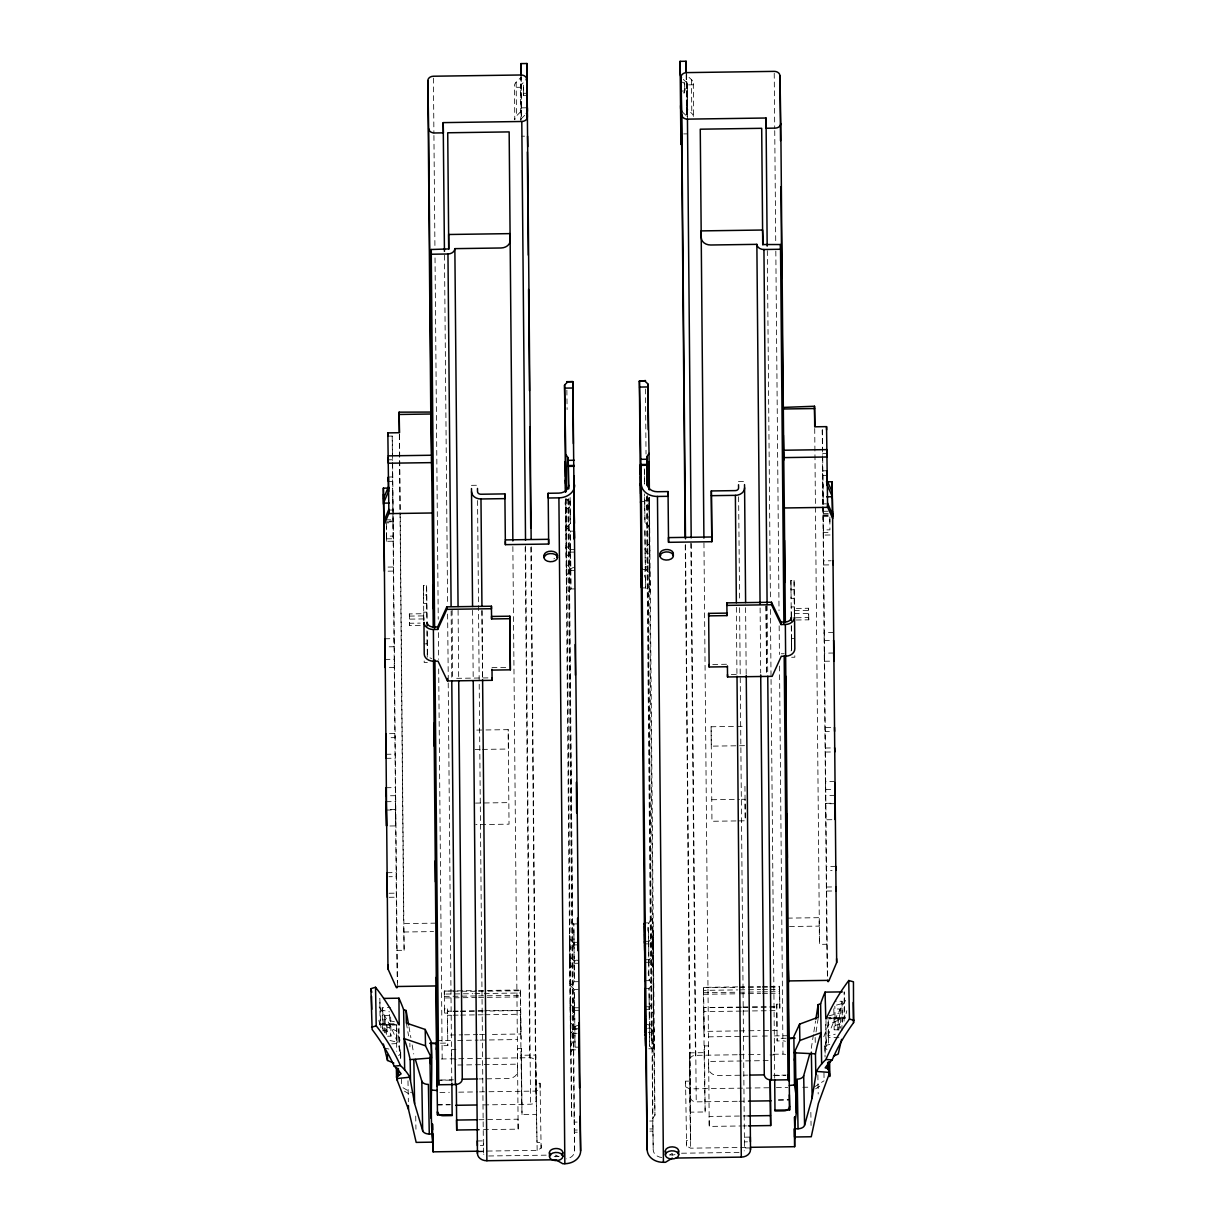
<?xml version="1.0" encoding="UTF-8"?>
<svg xmlns="http://www.w3.org/2000/svg" width="1225" height="1225" viewBox="0 0 1225 1225"><rect width="100%" height="100%" fill="white"/><g stroke="black" fill="none" stroke-linecap="round" stroke-linejoin="round"><path stroke-width="0.75" stroke-dasharray="5 3.75" d="M526.934 95.305L523.596 95.351L523.458 85.199M644.472 483.676L644.518 484.043M645.177 550.086L649.602 555.338L649.173 525.724L644.901 530.103L645.376 579.394L645.529 587.893L649.924 592.165L649.663 570.192M653.859 1035.079L654.012 1050.392L649.633 1046.119L649.51 1035.293M681.115 82.458C686.413 79.885 686.735 95.535 681.268 93.115M796.235 620.003L808.76 619.819L808.699 613.802M420.252 625.347L409.517 625.5L409.472 620.401M523.596 95.351L523.504 90.206M566.762 499.325C576.439 505.848 561.831 517.042 565.827 498.774M566.302 570.222L566.685 593.344L570.942 588.949L570.482 539.674L570.314 531.175L565.919 526.903L566.348 556.518L570.62 552.138L570.528 542.951M570.268 514.301L570.36 523.488L566.088 527.883L565.965 514.898M570.513 550.561L566.088 545.309L566.103 548.433M566.348 556.518L566.226 543.548M570.682 568.982L566.256 563.73L566.256 566.838M574.647 567.941C569.104 565.001 566.21 583.927 566.272 568.415M566.685 593.344L566.425 571.371M574.234 969.94L573.836 924.018L569.426 919.669L569.564 932.654M574.02 943.327L569.594 938.074L569.839 944.597M570.161 985.543L574.448 981.73L574.311 969.251L574.157 960.752L569.763 956.495L569.993 963.018M574.127 943.602C574.433 946.649 568.216 952.131 569.855 946.175M578.154 960.706C573.867 956.878 570.207 973.477 570.008 964.58M570.008 985.39L574.403 989.402L574.602 999.539M574.602 1008.787L570.176 1003.535L570.314 1016.52M574.77 1027.208L570.345 1021.956L570.773 1051.571L575.03 1047.191L574.755 1017.944M574.709 1009.063C575.03 1012.11 568.798 1017.592 570.437 1011.636M578.736 1026.167C574.464 1022.339 570.789 1038.938 570.605 1030.041M649.082 497.58C651.96 515.541 642.834 506.277 644.718 496.447M649.342 526.444L644.947 522.432L644.855 513.244M649.587 555.231C650.812 547.085 648.76 537.913 645.207 551.066M649.602 566.532C649.112 554.558 642.313 574.785 645.345 577.756M649.342 544.13L649.464 557.115M649.495 562.535L649.924 592.165M645.33 568.492L649.755 573.744L649.633 560.774M649.633 1046.119L649.327 1025.233L653.599 1020.762L653.859 1031.971L649.464 1027.714L649.265 1017.577M648.5 932.057C645.636 928.55 651.96 913.513 652.68 921.598M653.093 944.98L653.109 948.104L648.714 943.847L648.576 941.903L652.848 936.895L652.848 940.019M653.262 963.401L653.262 966.51L648.882 962.253L648.729 960.323L653.002 955.301L653.139 968.286M648.852 970.522C646.279 973.354 652.711 991.592 653.43 981.807M649.296 1008.007L648.99 988.33L653.262 983.951L653.66 1008.879M653.675 1010.441L653.691 1013.565L649.296 1009.308L649.158 1007.363L653.43 1002.356L653.828 1027.285M653.599 1020.762L653.721 1033.747M653.859 1031.971L653.844 1028.862M684.591 93.054L684.499 87.909M808.76 619.819L808.668 611.183M386.687 541.297L386.564 536.167L393.225 536.075L393.347 539.796L393.347 541.205L386.687 541.297L386.533 526.903M830.06 534.988L823.399 535.08L823.384 532.63L830.045 532.523M811.287 1048.324L813.568 1033.762M813.859 1031.94L815.559 1021.022M816.034 1031.94L818.361 1017.179M397.13 1025.003L380.102 1025.248L379.827 998.467L380.929 1027.744M826.002 1020.44L826.079 1046.808L825.65 1021.972M838.957 1037.667L828.238 1037.437L828.59 1035.906L835.266 1034.176M839.186 1029.888L834.179 1029.781L835.19 1025.371L834.853 1006.261M837.778 1029.812L838.099 1018.419L829.157 1018.22M839.569 1028.449L839.309 1013.152L840.243 1009.033L834.883 1008.925M841.927 1030.531L842.019 1001.284L835.343 1001.147M844.071 1021.16L844.193 991.852L844.867 1018.633L846.812 1010.702M823.797 1036.748L828.207 1024.713L837.624 1020.486M380.102 1025.248L378.035 1017.378M661.776 1157.518A9.984 7.886 -0.5 0 1 653.201 1149.846L652.68 1118.502L654.946 1115.163L649.434 497.381M647.841 498.177L644.641 501.469L644.733 510.657M525.908 107.8L521.406 107.861L521.452 110.495A1.669 1.317 -0.5 0 1 521.084 111.337L516.46 115.931A7.656 6.048 -0.5 0 0 514.791 119.79L514.485 86.026A7.656 6.048 -0.5 0 1 516.154 82.167L520.793 77.573L521.146 118.856A1.669 1.317 -0.5 0 0 520.793 119.514M523.167 82.81L520.839 85.107A1.669 1.317 -0.5 0 0 520.487 85.949L520.809 121.015M521.146 118.856L525.77 114.262M814.104 1087.111L824.027 1080.833M815.559 1088.841L822.664 1084.355M669.493 1155.053L672.249 1153.368L672.326 1158.1M478.531 1151.194L537.163 1150.352L541.128 1148.147L541.082 1142.527L536.994 1142.588L535.708 1055.062L520.977 1055.276L522.003 1114.566L536.734 1114.352M836.445 1005.082L841.452 1003.78M829.279 1015.755L839.309 1013.152M835.19 1025.371L842.325 1023.533M826.431 1045.277L829.784 1044.42M382.537 1028.862L382.169 1007.838L390.499 1007.425M384.39 1032.736L384.083 1015.54L391.234 1015.173M386.564 1034.405L386.396 1024.85L395.338 1024.391M387.667 1036.258L391.005 1036.09L390.637 1015.066M391.724 1043.838L397.084 1043.562L396.823 1028.28M687.623 118.641L687.332 84.892L693.319 84.801L693.304 83.484A7.656 6.048 -0.5 0 0 691.497 79.671L686.704 75.215M523.55 93.299L526.888 93.253M681.222 91.063L684.545 91.002M521.574 136.22L524.576 136.174M683.734 133.908L686.735 133.877M387.866 436.131L392.199 436.069L392.551 456.113M822.909 504.516L822.251 429.944L826.584 429.883M388.279 459.819L392.612 459.758L397.39 982.435M826.998 453.572L822.664 453.633L823.215 503.888L827.794 503.827M388.356 477.015L392.674 476.954L392.75 481.532L388.432 481.593M823.001 496.891L822.725 470.829L827.059 470.767M827.135 475.346L822.802 475.407L822.725 470.829M471.426 485.345L477.413 485.253M738.476 481.548L744.478 481.456L744.524 484.656M640.66 501.53L644.641 501.469L644.687 502.449M388.585 510.075L393.164 510.013M823.123 511.3L830.581 511.192M385.752 519.875L393.225 519.768M823.261 513.643L832.587 513.505M389.535 521.13L393.271 521.069M823.307 514.944L828.912 514.868M386.442 521.881L393.103 521.789L393.332 537.453M823.154 515.664L829.815 515.557M383.838 522.922L393.164 522.799L392.689 487.994M823.215 516.674L832.541 516.537M574.311 531.114L570.314 531.175L570.406 540.363M386.687 538.847L393.332 538.755L393.347 541.205M574.479 549.52L570.482 549.581L570.574 558.768M574.617 552.077L570.62 552.138L570.59 551.143M388.049 567.083L393.638 567.007M827.426 976.31L823.69 560.882L831.147 560.774M388.111 571.172L393.715 571.095M823.767 564.97L831.224 564.863M574.77 570.482L570.789 570.544L570.743 569.564M641.379 569.533L645.376 569.487L645.284 560.3M426.622 585.596L426.744 603.558L423.574 603.588L423.467 585.642L426.622 585.596L427.096 622.223M794.076 580.374L794.198 598.321L791.028 598.367L790.906 580.42L794.076 580.374L794.52 615.317M423.467 585.642L423.559 590.894L426.713 590.863M790.906 580.42L790.998 585.673L794.168 585.627M574.938 588.903L570.942 588.949L570.651 569.288M641.532 587.954L645.529 587.893L645.452 578.705M423.728 619.789L423.605 595.028L426.775 594.982M791.197 616.359L791.059 589.792L794.213 589.746M426.928 612.117L423.758 612.163L423.911 620.585M794.367 606.88L791.212 606.926L791.381 617.048M423.712 618.931L409.395 619.13L409.349 613.924L423.666 613.71L423.712 615.241M808.638 609.759L808.607 608.243L794.29 608.442L794.321 609.973M409.395 616.098L423.712 615.899M794.336 610.617L808.653 610.418M794.336 613.648L808.653 613.449L808.607 608.243M409.349 613.924L409.472 623.265L420.206 623.112M796.189 617.752L808.714 617.568M384.788 638.792L394.113 638.654L394.251 646.739L384.926 646.877M833.475 632.391L824.149 632.529L824.303 640.629L833.628 640.491M424.034 643.875L427.203 643.829L427.387 653.936A6.156 4.854 -0.5 0 0 428.612 656.784M791.595 650.062L791.488 638.638L794.658 638.593M384.972 659.402L394.297 659.28L394.435 667.365L385.109 667.503M781.259 653.767L784.153 653.721M833.658 653.017L824.333 653.155L824.486 661.24L833.812 661.117M427.357 662.449L424.202 662.495L424.187 661.01M791.641 657.274L794.811 657.228L794.811 655.727M491.991 667.594L508.467 667.365M712.751 664.455L727.405 664.241M456.695 678.328L490.184 677.854M731.294 674.424L736.991 674.347M476.739 730.1L484.135 729.993M485.988 729.962L508.191 729.656L509.033 824.165L475.729 824.639M744.57 745.673L711.281 746.147L711.112 726.762L744.402 726.287M389.535 733.668L395.124 733.576L395.2 737.634L389.611 737.71M830.764 727.374L825.175 727.466L825.252 731.509L830.841 731.432M475.055 749.501L480.598 749.424M482.451 749.394L508.36 749.026L508.191 729.656M385.982 754.278L395.308 754.141M825.359 748.016L834.684 747.893M386.059 758.321L395.384 758.183M825.436 752.058L834.761 751.936M386.12 787.736L395.43 787.598L395.583 795.683L386.258 795.821M834.807 781.336L825.482 781.473L825.635 789.574L834.945 789.436M386.166 801.717L395.491 801.579L395.629 809.465L386.304 809.603M834.868 795.331L825.543 795.454L825.681 803.34L835.006 803.217M475.53 803.095L508.834 802.62M711.756 799.741L739.502 799.343M741.355 799.312L745.045 799.267L745.259 820.796L737.848 820.903M386.243 810.062L395.568 809.924L395.843 825.91L386.518 826.033M834.945 803.677L825.619 803.814L825.895 819.785L835.22 819.647M736.011 820.934L711.955 821.271L711.112 726.762M387.039 872.721L396.364 872.583L396.441 876.625L388.983 876.732M835.741 866.335L826.416 866.458L826.492 870.516L832.081 870.424M389.091 893.255L396.548 893.147M826.599 887.022L832.188 886.946M389.167 897.297L396.624 897.19M826.676 891.065L832.265 890.988M397.405 985.451L396.793 950.37L404.112 950.278L403.683 923.604L435.319 923.145M787.445 918.138L819.081 917.678L819.51 944.353L826.844 944.261L822.924 506.43M577.817 923.88L573.821 923.941L573.913 933.128M644.411 922.93L648.408 922.869L648.76 951.412M403.806 932.011L433.573 931.582M789.421 926.529L819.203 926.1M577.986 942.285L573.989 942.347L573.989 943.648M644.58 941.336L648.576 941.29L648.607 942.27M578.123 944.842L574.127 944.904L574.096 943.924M644.718 943.893L648.714 943.847L648.683 942.852M644.748 959.757L648.745 959.696L648.775 960.676M578.292 963.263L574.295 963.309L574.096 953.173M644.886 962.314L648.882 962.253L648.837 961.273M578.445 981.669L574.448 981.73L574.341 970.889M645.039 980.72L649.036 980.658L648.745 960.997M476.693 997.518L444.353 997.977L444.323 996.4L444.277 991.056L476.617 990.596M478.516 990.566L520.365 989.968L521.253 1039.504M704.145 1054.419L703.502 987.365L737.741 986.875M739.64 986.86L760.557 986.554M762.455 986.523L768.167 986.447M770.066 986.416L779.575 986.278L779.82 1008.328L776.834 1008.374L776.772 1004.163L779.758 1004.117L779.575 986.278M578.399 989.341L574.403 989.402L574.663 1016.995M644.993 988.391L648.99 988.33L649.189 998.467M444.277 991.056L476.647 991.331M478.546 991.316L486.157 991.193M488.055 991.178L520.395 990.719M703.502 987.365L737.772 987.626M739.67 987.595L760.603 987.289M762.501 987.273L768.197 987.182M770.112 987.151L779.621 987.028M444.522 1013.106L444.445 1008.895L447.431 1008.849L447.508 1013.06L444.522 1013.106L444.353 994.072L472.881 993.674M474.779 993.643L482.39 993.536M484.288 993.506L520.441 992.985M703.533 988.1L703.563 990.382L737.802 989.892M739.716 989.877L760.633 989.57M762.532 989.54L768.243 989.463M770.142 989.433L779.651 989.295M444.323 996.4L476.663 995.94M478.562 995.91L520.411 995.312M703.548 992.709L737.787 992.219M739.686 992.204L760.603 991.898M762.517 991.867L768.213 991.791M770.112 991.76L779.636 991.622M478.592 997.487L520.441 996.89M703.563 994.287L737.802 993.797M739.716 993.781L760.633 993.475M762.532 993.444L768.243 993.368M770.142 993.337L779.651 993.199M578.567 1007.746L574.571 1007.808L574.571 1009.109M645.162 1006.797L649.158 1006.751L649.357 1016.888M451.198 1011.146L447.447 1011.192L451.213 1011.559M453.066 1011.115L458.701 1011.038M460.569 1011.008L483.063 1010.686M484.932 1010.656L520.564 1010.579L484.947 1011.084M741.171 1007.011L703.686 1007.547L741.171 1007.44M743.039 1006.981L750.542 1006.873M752.41 1006.858L776.788 1006.935L752.426 1007.272M453.082 1011.544L458.701 1011.452M460.585 1011.437L483.079 1011.115M743.054 1007.409L750.542 1007.302M578.705 1010.303L574.709 1010.365L574.678 1009.385M645.299 1009.354L649.296 1009.308L649.112 999.171M451.229 1015.219L447.493 1015.28L447.676 1035.048L462.683 1034.834M453.112 1015.188L458.732 1015.112M460.6 1015.096L483.094 1014.775M484.978 1014.744L520.579 1014.239L520.778 1034.007L488.913 1034.451M741.202 1011.1L703.717 1011.62L703.916 1031.404L737.649 1030.914M743.085 1011.069L750.573 1010.962M752.456 1010.931L776.818 1010.594L777.018 1030.363L762.011 1030.577M380.286 1023.962L399.411 1023.702M825.512 1017.623L844.638 1017.362M379.827 1024.559L394.787 1024.345M830.183 1018.143L845.143 1017.929M825.941 1018.894L844.867 1018.633M645.33 1025.218C650.659 1021.91 651.057 1030.807 645.468 1027.775M578.874 1028.724L574.877 1028.77L574.847 1027.79M577.067 1029.184L572.58 1029.245L572.749 1041.74A20.626 6.079 -67.2 0 1 570.482 1046.165L571.707 1116.342L574.096 1119.619L574.617 1150.964A9.984 7.886 -0.5 0 1 566.333 1158.865M648.163 1028.173L651.164 1028.127L651.332 1040.622A20.626 6.232 65.5 0 0 653.721 1044.986L654.946 1115.163M464.551 1034.803L477.673 1034.62M479.542 1034.589L487.045 1034.482M739.532 1030.883L747.02 1030.776M748.904 1030.761L760.143 1030.592M572.626 1033.379L577.128 1033.318M648.224 1032.307L651.21 1032.262M436.743 1040.714L451.397 1040.5M457.691 1040.408L478.163 1040.117M480.032 1040.102L487.473 1039.994M489.342 1039.964L517.272 1039.566M708.372 1036.84L760.495 1036.105M762.348 1036.074L767.937 1035.998M774.231 1035.906L788.885 1035.692M440.525 1043.179L447.753 1043.072L447.799 1045.629L442.057 1045.706A5.666 4.471 -0.5 0 0 441.168 1045.783M786.113 1038.249L777.079 1038.387L777.125 1040.944L782.867 1040.867A5.666 4.471 -0.5 0 1 785.455 1041.311M579.027 1047.13L575.03 1047.191L574.847 1037.054M455.914 1049.488L451.489 1049.549L451.657 1059.502L456.083 1059.441M521.329 1048.554L517.348 1048.615L517.517 1058.568L521.498 1058.507L521.329 1048.554L521.819 1103.786M704.467 1045.951L708.448 1045.89L708.617 1055.843L704.635 1055.904L704.467 1045.951L705.141 1111.963L690.41 1112.162L690.655 1140.398L686.567 1140.46L686.612 1146.079L690.624 1148.177L749.256 1147.335M570.544 1049.902L577.205 1049.81M648.791 1048.784L653.782 1048.723M690.655 1140.398L689.369 1052.872L704.099 1052.673L705.141 1111.963M441.291 1059.028A5.666 4.471 -0.5 0 1 442.179 1058.967L529.751 1057.711A5.666 4.471 -0.5 0 1 535.493 1062.106L536.152 1099.682A5.666 4.471 -0.5 0 1 530.563 1104.23L480.215 1104.95M737.174 1101.29L696.229 1101.872A5.666 4.471 -0.5 0 1 690.487 1097.493L689.828 1059.901A5.666 4.471 -0.5 0 1 695.417 1055.353L737.297 1054.756M739.196 1054.725L746.821 1054.618M748.72 1054.602L760.143 1054.434M773.465 1054.25L782.989 1054.112A5.666 4.471 -0.5 0 1 785.562 1054.557M770.05 1054.97L774.491 1054.909L774.307 1044.956M457.905 1065.015L517.486 1064.158L517.593 1071.033A9.325 7.365 -0.5 0 1 508.406 1078.521L478.883 1078.949M768.152 1060.59L708.586 1061.447L708.693 1068.307A9.325 7.365 -0.5 0 0 718.156 1075.535L747.679 1075.121M440.51 1080.021L453.449 1079.838M773.128 1075.274L786.067 1075.091M437.111 1080.297L451.749 1080.082M774.583 1075.489L785.577 1075.336M537.163 1150.352L535.953 1083.298L540.041 1083.237L541.128 1148.147M768.825 1087.754L689.583 1088.887L685.587 1086.789L685.525 1081.17L689.629 1081.108M439.913 1092.44L449.345 1092.302M458.778 1092.164L477.643 1091.904M479.542 1091.873L487.075 1091.766M488.974 1091.735L536.137 1091.077L540.103 1088.872L540.041 1083.237M776.374 1087.647L787.69 1087.494M802.773 1087.279L810.322 1087.172M437.325 1104.736L450.142 1104.552M778.457 1099.882L789.451 1099.728M437.325 1104.996L450.142 1104.812M778.472 1100.142L789.451 1099.973M739.058 1101.26L746.576 1101.152M478.883 1119.742L517.976 1119.191L518.16 1129.144L480.92 1129.68M748.169 1115.914L709.076 1116.465L709.244 1126.418L740.895 1125.974M574.142 1122.115L577.128 1122.069M649.725 1121.043L652.726 1120.998M742.763 1125.943L746.484 1125.898M574.265 1130.062L577.266 1130.017M649.847 1128.975L652.848 1128.929M574.295 1132.237L577.297 1132.191M649.878 1131.15L652.879 1131.119M477.275 1140.98L483.278 1140.888L483.354 1145.589L478.853 1145.651M750.328 1137.091L744.325 1137.183L744.417 1141.868L748.904 1141.807M477.413 1151.806L483.416 1151.714L483.446 1153.429A3.323 2.634 -0.5 0 0 483.829 1154.624M750.466 1147.917L744.463 1148.009L744.494 1149.708A3.323 2.634 -0.5 0 1 744.157 1150.918M488.683 1155.987L546.472 1155.16M681.559 1153.23L739.349 1152.419M382.169 1007.838L382.782 1010.303L389.489 1011.85M384.083 1015.54L385.109 1019.629L395.17 1021.926M382.751 1030.072L389.917 1031.71L391.005 1036.09M389.994 1040.515L396.701 1042.046L397.084 1043.562M385.599 1048.294L388.953 1049.059M386.396 1024.85L386.916 1026.902L396.395 1030.853L401.019 1042.766M558.554 1156.63L555.782 1155.022L555.874 1159.753M403.01 1087.708L411.615 1092.838M404.495 1091.184L411.661 1095.472M683.32 79.395L686.919 82.749A1.669 1.317 -0.5 0 1 687.302 83.576L687.332 84.892M693.518 116.406A7.656 6.048 -0.5 0 0 691.803 113.435L687.011 108.964A1.669 1.317 -0.5 0 1 686.612 108.137L686.567 105.518M682.432 112.042L687.21 116.498L686.919 82.749M408.966 1026.81L410.88 1037.682M412.151 1044.925L413.744 1053.99M406.333 1023.059L408.583 1035.891M684.438 82.412L684.545 87.557M649.173 508.283L648.944 497.656M649.342 526.704L648.974 498.529M644.779 503.95L644.748 503.031M644.947 522.432L644.595 493.889M649.755 573.744L649.495 551.771M644.901 530.103L645.207 549.765M645.07 548.524L645.1 549.504M645.238 566.93L645.269 567.91M652.68 918.49L652.971 942.393M652.848 936.895L653.093 947.997M653.002 955.301L653.262 966.51M653.262 983.951L653.43 984.931M653.43 1002.356L653.691 1016.673M654.012 1050.392L653.583 1017.653M570.054 502.526L570.1 503.506M570.192 505.083L570.161 504.103M570.36 523.427L570.054 498.177M565.935 509.478L565.736 499.708M565.919 526.903L566.088 527.883M566.088 545.309L566.195 549.305M566.256 563.73L566.348 567.711M566.517 574.938L566.256 552.965M569.426 919.669L569.809 942.791M569.594 938.074L569.855 949.283M569.763 956.495L570.023 967.704M570.176 1003.535L570.437 1014.744M570.345 1021.956L570.605 1033.165M570.773 1051.571L570.498 1037.253M409.517 625.5L409.472 623.265M823.399 535.08L823.277 529.95L829.938 529.843L829.83 517.348M653.675 1013.458L653.415 999.248M565.69 498.835L566.195 541.22M649.434 548.111L649.219 513.719M644.564 483.814L644.396 467.475M842.019 1001.284L842.387 1022.308M840.243 1009.033L840.58 1028.143M838.099 1018.419L838.298 1029.888M833.812 1008.757L834.179 1029.781M822.251 429.944L822.603 449.988M822.741 481.869L823.368 531.328M826.844 944.261L827.457 979.326M828.314 1020.609L828.575 1045.216M827.978 1022.14L828.238 1037.437M845.618 1000.366A380.056 233.47 -1 0 0 825.007 1045.308L825.191 1056.409M824.869 1046.227L825.068 1057.053M817.871 1074.907L818.193 1093.986M815.176 1037.468L815.268 1042.919M810.843 1112.331L811.072 1125.484M791.488 638.638L791.672 648.745A6.156 4.854 -0.5 0 1 791.028 650.965M779.758 1004.117L779.82 1008.328M703.563 990.382L704.375 1036.901M689.369 1052.872L690.41 1112.162M689.583 1088.887L690.624 1148.177M685.525 1081.17L686.612 1146.079M652.971 942.607L653.109 951.213M520.487 85.949L520.503 87.266L514.515 87.343L514.485 86.026M444.308 991.791L444.353 994.072M415.719 1116.082L415.949 1129.236M409.87 1043.241L409.931 1046.87M407.986 1080.741L408.354 1101.734M400.682 1052.26L400.82 1059.487M379.137 1007.011A380.056 233.47 -1 0 1 400.544 1051.356L400.667 1058.752M398.967 1028.035L399.411 1052.888L398.6 1026.519M396.41 1024.85L396.747 1051.372M389.611 1014.514L389.917 1031.71M386.916 1026.902L387.039 1034.375M385.109 1019.629L385.339 1032.997M382.782 1010.303L383.149 1031.327M829.846 517.088L829.953 524.377M794.336 611.382L794.351 615.409M523.504 87.45L523.55 89.854M423.728 616.665L423.789 620.202M652.94 932.807L653.078 943.418M653.277 969.618L653.415 980.245M653.002 952.192L653.538 998.268M648.607 933.006L648.882 960.951M648.683 952.116L648.928 969.832M570.176 513.367L570.054 503.827M573.943 934.767L574.173 952.483M574.525 1000.228L574.923 1036.35M565.827 513.566L565.659 499.142M570.023 970.812L570.161 981.424M569.594 934.966L569.87 952.392M569.763 953.387L570.283 999.447M570.452 1017.868L570.59 1028.479M570.176 1000.427L570.605 1036.273M794.397 614.919L794.412 615.808M649.036 510.059L648.913 497.962M652.803 931.459L652.695 923.175M644.534 476.418L644.626 484.304M644.411 473.83L644.319 466.847M645.162 557.712L645.07 549.811M649.418 1034.344L649.327 1026.458M570.13 497.503L570.192 503.781M570.697 561.356L570.789 569.242M566.394 561.953L566.471 568.431M566.21 558.294L566.118 549.994M569.977 961.196L569.64 944.582M569.809 963.003L569.885 969.465M790.998 585.673L791.059 589.792M791.273 625.454L791.534 650.123M653.247 961.824L652.864 941.581M570.421 1010.058L570.176 983.001M426.989 630.645L427.127 643.921M427.234 653.4L427.265 657.197M423.559 590.894L423.605 595.028M823.001 498.835L823.69 560.882M823.966 1072.656L824.042 1078.551M814.717 428.52L819.51 944.353M794.198 598.321L794.351 616.313M791.472 626.373L791.656 646.892M774.231 73.286L774.721 128.732M774.736 130.646L775.731 241.539M775.823 251.094L779.023 610.54M779.161 625.837L779.422 654.518M779.529 665.987L782.989 1054.112M776.772 1004.163L777.125 1040.944M767.309 250.62L770.433 600.495M770.418 609.468L774.69 1078.49M767.11 605.441L767.738 674.332M766.069 605.686L766.682 674.577M765.962 606.023L766.559 674.01M760.112 607.937L760.694 673M745.596 607.615L746.193 674.516M744.938 786.327L745.259 820.796M738.614 496.829L739.594 600.786M739.609 607.707L744.494 1149.708M736.347 607.294L736.96 676.139M703.946 542.828L709.244 1126.418M693.304 83.484L693.595 117.233M691.497 79.671L691.803 113.435M687.302 83.576L687.593 115.456M691.237 543.594L696.229 1101.872M686.643 72.612L687.026 116.589M690.839 542.951L695.417 1055.353M686.306 74.388L686.674 116.62M686.199 74.633L686.582 116.666M685.541 544.574L690.487 1097.493M685.234 545.202L689.828 1059.901M648.852 498.544L653.721 1044.986M647.367 495.467L653.201 1149.846M647.122 496.906L652.68 1118.502M645.452 388.983L646.034 454.046M646.417 496.14L651.332 1040.622M568.798 498.498L574.617 1150.964M568.553 499.938L574.096 1119.619M566.869 390.101L567.098 409.563M567.849 499.172L572.749 1041.74M566.18 498.56L571.707 1116.342M565.598 499.723L570.482 1046.165M531.206 546.779L536.152 1099.682M535.708 1055.062L535.953 1083.298M530.9 547.391L535.493 1062.106M525.586 545.952L530.563 1104.23M521.146 76.731L521.513 118.963M520.977 74.985L521.421 119.024M525.188 547.223L529.751 1057.711M516.154 82.167L516.46 115.931M521.498 1058.507L522.003 1114.566M520.365 989.968L521.008 1057.022M512.862 546.564L518.16 1129.144M481.976 610.127L482.589 677.961M481.946 610.907L482.543 677.854M477.551 500.55L483.446 1153.429M472.59 610.326L473.202 679.186M458.089 610.326L458.701 679.217M452.102 610.157L452.607 679.293M451.122 610.953L451.765 678.834M444.476 255.213L447.6 605.104M447.6 614.062L448.289 681.575M448.212 682.907L451.78 1081.935M447.431 1008.849L447.799 1045.629M433.42 78.14L433.91 133.586M433.926 135.5L434.921 246.393M435.028 257.863L438.244 619.222M438.366 632.605L438.611 659.372M438.688 668.927L442.179 1058.967M427.188 631.564L427.326 657.151M426.744 603.558L426.882 619.743M399.518 434.63L400.223 514.837M400.253 516.751L404.112 950.278M399.319 434.431L399.993 510.871M400.008 512.77L403.683 923.604M401.509 1078.658L401.586 1086.207M392.199 436.069L396.793 950.37M386.457 523.657L386.564 536.167M649.464 1026.412L649.158 1008.053M675.036 1154.547A6.661 4.088 -1 0 1 668.988 1154.639M825.007 1045.308A8.238 5.068 -1 0 0 827.442 1049.84A6.538 4.012 -1 0 1 828.268 1050.407M431.721 658.499A6.156 4.854 -0.5 0 1 429.99 657.84M559.151 1156.201A6.661 4.088 -1 0 1 553.103 1156.277M554.711 558.508A6.661 4.088 -1 0 1 553.822 558.86M400.544 1051.356A8.238 5.068 -1 0 1 398.186 1055.95"/><path stroke-width="1.5" d="M430.756 412.059L399.12 412.151L399.304 432.517M437.202 1086.468L433.512 661.745M578.093 943.862L578.108 944.766L577.832 927.202M644.687 942.913C644.825 945.914 644.472 939.192 644.61 942.331M645.269 1008.374C645.407 1011.375 645.054 1004.653 645.192 1007.792M649.02 489.617L648.745 478.669L648.99 489.311M826.462 481.823L832.066 481.747L832.709 518.543L827.61 507.089L826.553 426.637L814.901 426.805L814.518 406.241L782.882 407.435M436.498 1047.666L436.529 1049.565A5.666 4.471 -0.5 0 1 436.728 1048.876M566.808 381.833L572.825 381.633L566.823 381.679L566.853 382.828A20.626 6.079 -67.2 0 0 564.572 385.094L565.537 492.083M639.389 381.419L645.407 380.592L639.389 381.419L645.391 1032.782M436.422 987.105L436.238 977.274M814.518 406.241L814.702 426.606M452.147 1114.735L437.493 1114.949L436.468 1043.761L431.368 1043.363C432.823 1076.974 429.577 1110.233 432.762 1143.66L433.129 1151.837L478.531 1151.194M794.397 1060.314L795.285 1053.623M751.155 1147.304L794.658 1146.692L794.765 1124.627L796.311 1112.912L796.173 1095.962L794.489 1084.952L793.861 1036.457L799.588 1024.131L818.361 1017.179L818.132 1004.638L820.612 1003.719A386.304 237.298 -1 0 1 825.068 992.127L842.279 991.882M828.973 1074.34L828.758 1061.876C828.023 1090.327 834.194 1068.644 825.252 1067.894A9.907 2.358 2.7 0 1 825.39 1067.511A456.956 108.994 2.7 0 1 832.173 1059.947A380.056 233.47 -1 0 1 853.58 1022.676L853.442 981.807L848.757 980.521A386.304 237.298 -1 0 0 826.446 1018.205L825.803 1018.894L825.068 992.127M815.85 1019.2L818.132 1004.638M829.08 1074.294L818.361 1103.526L811.272 1136.754L794.489 1136.999L794.412 1128.807L798.042 1128.761A6.661 4.088 -1 0 0 804.565 1125.285L812.144 1097.922L816.447 1071.416A465.056 110.924 2.7 0 1 821.653 1063.943A464.198 110.725 2.7 0 1 825.941 1059.472A386.304 237.298 -1 0 1 849.43 1019.077L848.757 980.521M841.59 1039.321L838.206 1054.051L833.505 1056.164M804.565 1125.285L803.707 1075.688L809.771 1053.791M436.406 985.941L395.843 986.523L387.973 968.944L384.007 524.928L388.892 513.336L387.835 432.884L399.503 432.716L399.136 412.197M383.547 498.391L388.432 486.861L388.509 491.439L383.624 502.954M832.587 513.505L836.675 962.544L829.111 980.352L788.548 980.934L788.548 982.19L788.333 970.353M437.708 629.436L437.677 626.94L446.819 606.865L491.439 606.222L491.485 608.718L446.865 609.361L437.708 629.436L433.39 629.497A9.325 7.365 -0.5 0 1 423.942 622.269L424.218 653.982A9.325 7.365 -0.5 0 0 433.665 661.209L437.999 661.148L447.493 680.962L492.113 680.319L492.006 669.309M799.864 1040.484L794.152 1052.811L815.452 1053.822A386.304 237.298 -1 0 1 821.118 1032.629L799.864 1040.484L799.588 1024.131M647.03 485.422L646.769 456.741L649.036 453.388L647.826 383.9A20.626 6.232 65.5 0 0 645.437 381.71L645.422 380.791M672.326 1158.1L665.466 1162.295L663.414 1162.311A15.986 12.617 -0.5 0 1 647.213 1149.938L645.284 1017.638M398.523 1075.657L396.517 1076.959L397.252 1080.45L408.492 1109.36L416.178 1142.389L432.961 1142.144L432.884 1133.967L429.271 1134.013A6.661 4.088 -1 0 1 422.671 1130.721L414.601 1103.572L409.839 1077.204A465.056 110.694 -4.4 0 0 404.679 1069.869A464.198 110.495 -4.4 0 0 400.422 1065.536A386.304 237.298 -1 0 0 376.213 1025.815L375.539 987.258L370.884 988.682L372.14 1029.536A380.056 233.47 -1 0 1 394.205 1066.179A456.956 108.765 -4.4 0 1 400.927 1073.559A9.907 2.358 -4.4 0 1 401.065 1073.942L398.523 1075.657L398.401 1068.491M371.558 1027.239L376.213 1025.815M793.678 1038.203L788.594 1038.754L789.635 1109.942L774.981 1110.141M789.405 1085.488L794.489 1084.952M394.205 1066.179L400.422 1065.536M397.038 1078.536L409.839 1077.204M431.445 1057.987L425.504 1045.813L404.127 1038.57A386.304 237.298 -1 0 1 410.161 1059.594L431.445 1057.987L431.154 1041.618L425.213 1029.459L406.333 1023.059L406.118 1010.502L403.622 1009.66A386.304 237.298 -1 0 0 398.952 998.191L383.655 998.406M444.445 251.385L443.205 122.623L521.789 121.489A5.666 4.471 -0.5 0 0 527.378 116.942L526.719 79.365A5.666 4.471 -0.5 0 0 520.977 74.985L520.916 63.608L526.918 63.516L527.148 76.654A7.656 6.048 -0.5 0 1 526.076 79.824M680.732 133.954L680.916 144.473L680.089 61.342L686.077 61.25L686.276 72.505M520.977 74.985L433.405 76.226A5.666 4.471 -0.5 0 0 427.816 80.773L430.787 413.514M681.054 77.16L681.712 114.752A5.666 4.471 -0.5 0 0 687.455 119.131L766.038 118.013L766.207 128.258L775.195 128.12A5.666 4.471 -0.5 0 0 780.784 123.572L779.957 75.751A5.666 4.471 -0.5 0 0 774.215 71.372L686.643 72.612A5.666 4.471 -0.5 0 0 681.054 77.16L685.158 537.561M431.231 249.502L431.322 254.233L447.967 253.988A6.998 5.513 -0.5 0 0 454.858 248.644L500.994 247.986A9.325 7.365 -0.5 0 0 510.182 240.498L510.059 233.623L448.626 234.496L448.687 248.935L431.231 249.502L434.615 628.41M756.866 244.342L710.73 245A9.325 7.365 -0.5 0 1 701.282 237.773L701.159 230.897L762.593 230.024L763.144 244.541L780.509 244.525L780.585 249.257L763.941 249.502A6.998 5.513 -0.5 0 1 756.866 244.342L760.067 604.109M564.633 388.126L572.963 388.003L580.619 1150.888A15.986 12.617 -0.5 0 1 564.847 1163.719L562.796 1163.75L555.874 1159.753L486.892 1160.733A9.325 7.365 -0.5 0 1 477.444 1153.521L477.413 1151.806M639.419 380.684L639.557 387.069L647.887 386.947M399.182 414.463L430.817 414.004M782.943 408.997L814.579 408.538M388.248 455.868L431.537 455.241L430.756 411.707M826.952 449.621L783.663 450.233L783.403 435.243M568.232 460.355L574.219 460.263M640.813 459.314L646.815 459.237L647.259 483.982A9.984 7.886 -0.5 0 0 657.381 491.73L668.038 491.577L668.13 496.309L657.473 496.447A15.986 12.617 -0.5 0 1 641.272 484.074L639.557 387.069M388.34 463.234L431.629 462.621M783.77 457.614L827.059 456.986M564.572 385.079L565.797 454.582L568.186 457.859L568.323 465.546L574.326 465.469M640.92 464.52L646.907 464.428M568.323 465.546L568.354 466.373L574.341 466.296M640.935 465.347L646.938 465.255M383.44 494.257L383.532 504.486L383.364 488.132L388.953 488.055M471.487 488.545L471.533 491.746A9.325 7.365 -0.5 0 0 480.981 498.973L504.96 498.621L504.884 493.889L480.904 494.242A3.323 2.634 -0.5 0 1 477.536 491.654L477.474 488.453M505.312 541.496L505.374 544.65L548.662 544.038L548.172 493.277L558.83 493.124A9.984 7.886 -0.5 0 0 568.676 485.1L568.354 466.373M711.74 536.979L668.452 537.607L668.544 542.323L711.817 541.71L711.327 490.949L735.306 490.612A3.323 2.634 -0.5 0 0 738.583 487.948L738.537 484.748M574.663 485.023A15.986 12.617 -0.5 0 1 558.906 497.855L548.249 498.008L548.172 493.277M711.817 541.71L711.419 495.681L735.383 495.344A9.325 7.365 -0.5 0 0 744.586 487.856L744.524 484.656M383.624 503.138L389.213 503.062M826.722 496.829L832.326 496.753M388.815 513.612L432.195 512.984L431.552 456.619M785.347 622.392L784.322 507.977L827.702 507.349M505.297 539.919L548.586 539.306L548.662 544.038M726.992 615.608L726.946 613.112L708.632 613.373L708.678 615.869L726.992 615.608L726.854 602.884L771.474 602.241L780.983 622.055L781.029 624.551L785.347 624.49A9.325 7.365 -0.5 0 0 794.55 617.002L794.826 648.714A9.325 7.365 -0.5 0 1 785.638 656.202L781.305 656.263L772.163 676.338L727.543 676.966L727.497 674.47M781.029 624.551L771.52 604.737L726.9 605.38L726.854 602.884M509.845 616.19L491.531 616.451L491.577 618.947L509.891 618.686L509.845 616.19L510.35 669.83L492.021 670.09M437.677 626.94L433.344 627.001A6.156 4.854 -0.5 0 1 427.096 622.223L427.127 625.96M780.983 622.055L785.302 621.994A6.156 4.854 -0.5 0 0 791.381 617.048L791.411 620.769M709.091 664.501L709.137 666.997L727.451 666.737M429.699 1043.332L436.912 1043.225M787.92 1038.233L795.147 1038.126M438.657 1080.037L438.734 1084.768L455.378 1084.538A6.998 5.513 -0.5 0 0 462.284 1079.179L477.046 1078.965M749.516 1075.091L764.278 1074.876A6.998 5.513 -0.5 0 0 771.352 1080.037L787.997 1079.792L784.184 655.972M455.746 1105.302L476.448 1104.996M748.46 1101.137L771.046 1100.816M477.015 1119.773L456.542 1120.063L456.711 1130.017L479.052 1129.695M748.169 1115.914L770.51 1115.592L770.188 1079.348M748.353 1125.867L770.693 1125.545L770.28 1079.776M432.593 1133.707L433.129 1151.837M676.062 1158.038L741.293 1157.12A9.325 7.365 -0.5 0 0 750.496 1149.632L746.255 675.297M825.941 1059.472L832.173 1059.947M816.447 1071.416L829.264 1072.396M432.195 1090.112L437.279 1090.495M849.43 1019.077L854.116 1020.364M383.394 1044.006L387.498 1060.467L393.822 1063.101M832.326 496.569L827.227 485.192L827.059 470.767L827.151 480.613L832.234 492.006M832.632 514.638L827.533 503.077L827.61 507.089M415.352 1059.411L421.813 1081.139L422.671 1130.721M370.884 988.682L371.788 992.265M406.118 1010.502L408.66 1025.003M429.837 1058.829L430.587 1063.821M782.882 406.685L783.066 416.5M572.825 381.633L572.963 388.003M644.779 960.737L644.748 959.757L644.748 961.962M645.361 1026.198C645.207 1023.089 645.56 1029.903 645.437 1026.78M640.69 502.51L640.66 501.53L640.644 502.832M640.752 503.092L640.782 504.072L640.798 502.786M641.104 549.566L641.073 548.647L641.073 549.872M641.18 550.147L641.211 551.128L641.211 549.826M644.855 961.319L644.886 962.314L644.871 960.094M573.913 484.472L574.249 512.601M574.096 503.46L574.05 502.464L574.05 503.766M574.157 504.042L574.188 505.022L574.188 503.72M578.016 943.281L577.986 942.362L577.986 944.49M648.638 461.641L648.852 482.65M578.812 1026.918L578.874 1028.724L578.828 1022.676M565.598 483.844L565.506 479.848L565.598 490.551M853.228 1002.448L853.58 1022.676M832.449 511.162L832.541 516.537L832.326 498.697M833.015 560.744L833.077 564.832M833.658 653.017L833.812 661.117L833.628 640.491M834.501 727.328L834.577 731.371M834.684 747.893L834.761 751.936M834.838 782.959L834.945 789.436M834.868 795.331L835.006 803.217M834.945 803.677L835.22 819.647L834.838 784.995M835.741 866.335L835.817 870.378M835.925 886.885L836.001 890.942M836.598 958.654L836.675 962.544M827.151 480.613L827.227 485.192M829.647 1061.784L829.738 1071.109M827.671 1062.381L827.794 1069.548M820.612 1003.719L821.653 1063.943M815.452 1053.822L815.819 1074.509M811.348 1052.137L812.144 1097.922M798.042 1128.761L797.169 1079.164A6.661 4.088 -1 0 0 803.707 1075.688M795.393 1051.662L796.311 1112.912M794.627 1116.97L794.765 1124.627M794.504 1117.169L794.887 1138.5M794.412 1128.807L794.658 1146.692M787.997 951.304L788.226 964.642M789.359 1094.844L789.635 1109.942M787.92 1075.075L787.997 1079.792M771.474 602.241L771.52 604.737M770.51 1115.592L770.693 1125.545M750.328 1137.091L750.404 1141.777M750.466 1147.917L750.496 1149.632M711.327 490.949L711.419 495.681M680.089 61.342L680.319 74.465A7.656 6.048 -0.5 0 0 681.498 77.619M680.579 105.595L680.625 108.229A7.656 6.048 -0.5 0 0 681.804 111.368M673.306 553.516L673.337 555.874A6.661 4.088 -1 0 1 663.383 559.565A6.661 4.088 -1 0 1 663.322 552.475A6.661 4.088 -1 0 1 673.337 555.874M678.635 1150.842L678.696 1154.792A6.661 4.088 -1 0 1 668.743 1158.467A6.661 4.088 -1 0 1 668.682 1151.393A6.661 4.088 -1 0 1 678.696 1154.792M659.984 553.7L660.015 556.073M665.313 1151.041L665.389 1154.976M646.769 456.741L646.815 459.237M573.913 481.211L574.035 486.616L573.913 475.79M578.797 1028.985L578.92 1036.304M579.532 1087.815L578.812 1046.824M580.022 1116.327L580.619 1150.888M557.421 555.17L557.467 557.528A6.661 4.088 -1 0 1 547.498 561.218A6.661 4.088 -1 0 1 547.437 554.129A6.661 4.088 -1 0 1 557.467 557.528M562.75 1152.495L562.826 1156.446A6.661 4.088 -1 0 1 552.858 1160.121A6.661 4.088 -1 0 1 552.797 1153.031A6.661 4.088 -1 0 1 562.826 1156.446M544.099 555.354L544.145 557.712M549.428 1152.694L549.504 1156.63M527.408 107.785L527.454 110.403A7.656 6.048 -0.5 0 1 526.367 113.573M527.562 136.143L527.745 146.648M520.916 63.608L521.115 74.863M492.083 677.823L492.113 680.319M477.275 1140.98L477.367 1145.666M443.205 122.623L443.389 132.851L434.385 132.974A5.666 4.471 -0.5 0 1 428.658 128.594L427.816 80.773M446.819 606.865L446.865 609.361M447.462 678.466L447.493 680.962M437.447 1111.626L437.493 1114.949M432.532 1124.045L432.639 1129.787M432.425 1124.213L432.762 1143.66M429.944 1056.869L430.863 1118.119M429.271 1134.013L428.398 1084.416A6.661 4.088 -1 0 1 421.813 1081.139M425.213 1029.459L425.504 1045.813M413.836 1059.702L414.601 1103.572M410.161 1059.594L410.513 1080.282M408.43 1105.547L408.492 1109.36M403.622 1009.66L404.679 1069.869M398.952 998.191L399.166 1024.957L398.523 1024.299A386.304 237.298 -1 0 0 375.539 987.258M388.432 481.593L388.356 477.015L388.509 491.439M388.892 513.336L388.83 509.324L383.946 521.207M397.038 1067.986L397.359 1080.496M396.349 1067.955L396.578 1077.28M383.364 488.132L384.007 524.928M383.747 517.547L383.838 522.922M384.39 571.218L383.639 505.083M384.926 646.877L384.788 638.792L385.109 667.503L384.972 659.402M385.875 737.756L385.798 733.714L386.059 758.321M386.258 795.821L386.12 787.736L386.518 826.033L386.166 801.717L386.304 809.603M387.115 876.763L387.039 872.721L387.299 897.328M387.912 965.04L387.973 968.944M387.406 1054.878L387.498 1060.467M371.558 996.43L371.788 1009.308M826.967 450.984L827.043 456.343M783.678 451.596L784.322 507.977M648.913 486.31L648.944 488.438M645.468 1037.682L645.636 1046.181L645.422 1034.405M574.448 538.02L574.311 531.114L574.372 538.694M578.123 949.207L577.924 934.706M565.674 487.504L565.736 491.853M388.264 457.231L388.34 462.575M681.207 87.603L681.115 82.458L681.268 93.115L681.177 87.955M640.507 474.841L640.338 464.78L640.629 485.667L640.629 484.365M640.843 511.652L640.491 483.186L640.491 484.411M640.598 493.951L640.537 476.479M644.763 951.473L644.871 958.991M644.61 933.067L644.427 923.007L644.427 925.135M644.534 933.756L644.932 969.894M645.192 998.528L645.284 1006.047M644.855 970.583L645.039 980.72L645.039 978.515M645.361 1016.934L645.008 988.468L645.008 990.596M578.001 934.017L577.832 923.956L577.832 926.085M578.828 1035.355L579.027 1047.13L578.843 1036.993M565.506 476.739L565.337 461.442L565.766 491.057L565.644 478.087M526.872 89.808L526.781 84.693L526.781 85.781M526.827 90.16L526.934 95.305L526.918 94.187M648.882 476.892L648.974 483.37M648.653 468.777L648.76 488.989M648.791 485.177L648.852 489.372M640.706 494.885L640.951 522.493L640.859 513.306M641.119 541.94L641.379 569.533L641.379 568.247M640.997 539.352L640.905 530.165L641.333 576.179M641.456 578.767L641.532 587.954L641.242 566.991L641.242 568.293M644.672 950.523L644.595 944.659M645.085 997.579L645.024 991.714M645.162 1028.204L645.269 1035.692M574.096 495.834L574.357 523.442L574.265 514.255M573.974 493.246L573.913 487.382M578.047 949.865L578.001 945.608M644.427 926.253L644.58 943.541M645.024 977.397L644.763 963.064M645.177 1010.12L645.452 1024.452M526.781 86.347L526.918 93.621M832.066 481.747L832.234 498.1M826.553 426.637L826.584 429.883M785.347 624.49L785.638 656.202M785.654 656.722L788.548 980.934M780.784 123.572L783.786 460.079M784.505 540.378L784.888 582.442M785.715 676.123L786.113 720.101M786.955 813.783L787.338 857.76M788.18 951.442L789.344 1081.461M779.957 75.751L780.524 140.783M780.938 186.675L781.764 278.458M782.163 324.349L782.928 408.492M784.077 539.796L784.214 553.822M785.317 676.215L785.424 690.747M786.542 813.89L786.649 828.33M787.767 951.58L787.889 964.963M788.287 1008.742L788.548 1038.923M780.509 244.525L783.893 623.433M766.038 118.013L767.172 246.133M774.705 1079.669L774.981 1110.983L783.985 1110.861A5.666 4.471 -0.5 0 0 789.313 1107.691M763.941 249.502L767.095 603.527M767.753 676.246L771.352 1080.037M762.731 244.877L761.69 128.303L700.256 129.192L703.916 538.112M760.71 674.914L764.278 1074.876M744.586 487.856L745.612 602.608M735.383 495.344L736.347 602.746M737.006 676.246L741.293 1157.12M727.42 665.956L727.543 676.966M708.632 613.373L709.137 666.997M687.455 119.131L691.191 537.852M686.077 61.25L686.184 72.719M681.712 114.752L685.495 538.847M668.038 491.577L668.544 542.323M657.473 496.447L663.414 1162.311M649.036 453.388L649.357 489.724M647.826 383.9L648.239 429.761M641.272 484.074L647.213 1149.938M572.795 382.368L573.346 443.603M573.913 506.752L574.203 539.276M575.138 644.518L575.413 675.143M576.362 782.3L576.638 812.925M577.587 918.168L577.878 950.707M568.676 485.1L568.706 488.928M568.186 457.859L568.461 488.453M565.797 454.582L566.118 490.919M558.906 497.855L564.847 1163.719M526.918 63.516L531.145 539.138M526.719 79.365L527.056 117.569M527.362 151.961L528.281 255.122M528.587 289.498L529.491 390.744M529.812 427.05L530.731 528.297M521.789 121.489L525.525 540.21M512.862 540.945L509.156 131.902L447.722 132.775L448.763 249.349M509.891 618.686L510.35 669.83M504.884 493.889L505.374 544.65M491.439 606.222L491.577 618.947M480.981 498.973L481.946 606.36M482.604 679.875L486.892 1160.733M471.533 491.746L472.559 606.497M473.233 681.1L477.444 1153.521M454.858 248.644L458.058 606.497M458.717 681.131L462.284 1079.179M456.312 1084.248L456.711 1130.017M447.967 253.988L451.106 606.115M451.78 680.748L455.378 1084.538M451.872 1083.084L452.163 1115.592L443.174 1115.715A5.666 4.471 -0.5 0 1 439.147 1114.459M434.936 659.938L438.734 1084.768M432.195 512.984L433.206 627.414M433.39 629.497L433.665 661.209M428.658 128.594L431.797 480.384M432.731 585.55L432.946 608.488M433.956 723.209L434.171 746.147M435.197 860.869L435.38 881.893M435.916 987.182L436.559 1059.717M387.835 432.884L387.866 436.131M645.299 1007.149L645.177 1009.002M645.452 1025.555L645.33 1027.423M665.65 1152.296A6.661 4.088 -1 0 1 672.464 1146.86A6.661 4.088 -1 0 1 677.93 1152.71M660.719 555.553A6.661 4.088 -1 0 1 665.558 549.581A6.661 4.088 -1 0 1 673.229 554.159M827.549 980.582A5.941 1.24 -81.5 0 0 827.901 981.531A6.248 1.302 -81.5 0 0 828.697 981.164M789.558 1106.313A5.666 4.471 -0.5 0 1 789.497 1107.017M550.729 1155.068A6.661 4.088 -1 0 1 551.618 1149.617A6.661 4.088 -1 0 1 560.529 1149.494A6.661 4.088 -1 0 1 561.509 1154.915M544.436 556.609A6.661 4.088 -1 0 1 551.25 551.173A6.661 4.088 -1 0 1 556.717 557.038M397.359 986.707A5.941 1.194 79.8 0 1 397.038 987.672A6.248 1.256 79.8 0 1 396.272 987.319M438.55 1113.938A5.666 4.471 -0.5 0 1 438.075 1113.341M437.723 1112.698A5.666 4.471 -0.5 0 1 437.509 1112.024"/></g></svg>
